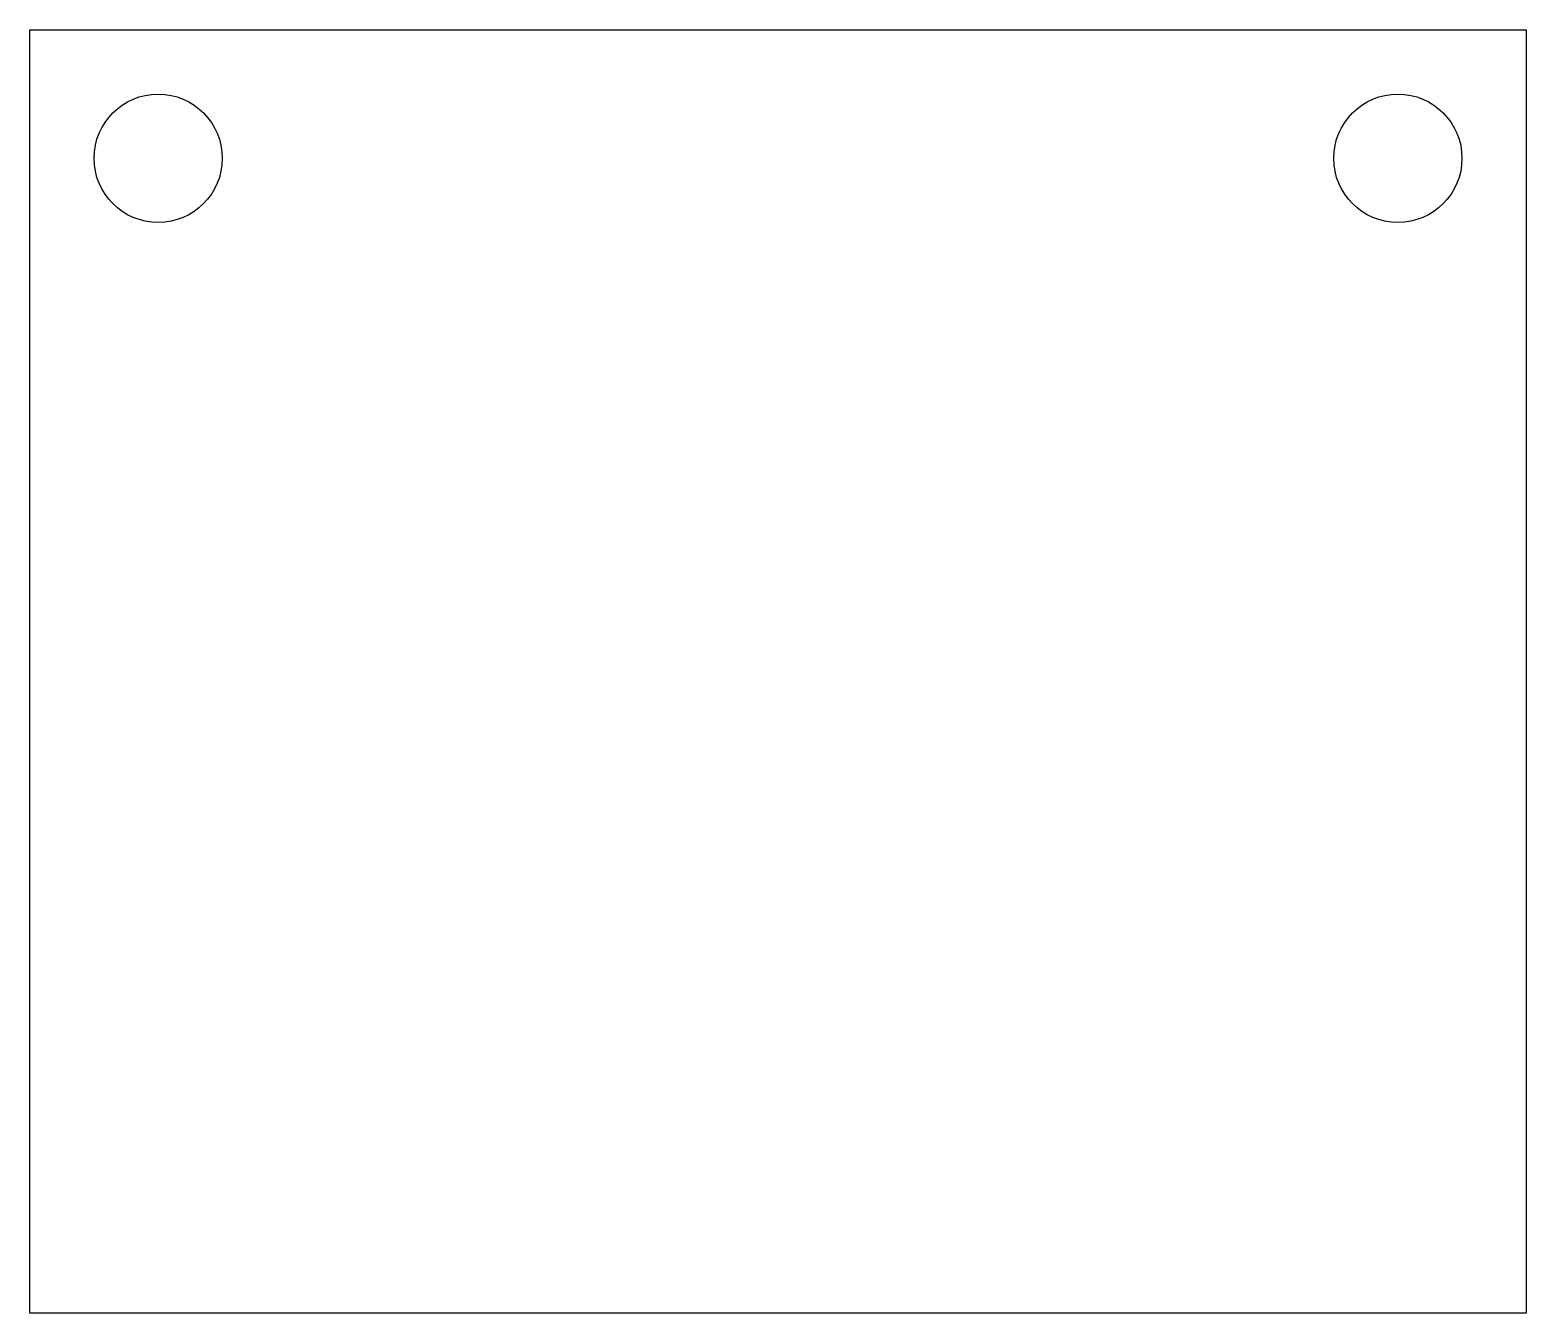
# Paper-space layout '_Back' of a CAD drawing. Header units: millimetres. Extents: x -21.8 to 13.2, y -21.9 to 8.1.
import ezdxf

# ---------------------------------------------------------------- set-up
doc = ezdxf.new("R2010")
doc.units = ezdxf.units.MM

psp = doc.layouts.new('_Back')

# ---------------------------------------------------------------- linework, layer by layer
at = {"color": 7, "linetype": 'Continuous', "lineweight": 25}
for p, q in [((-21.8, 8.063), (13.2, 8.063)), ((-21.8, -21.937), (-21.8, 8.063)), ((13.2, 8.063), (13.2, -21.937)), ((13.2, -21.937), (-21.8, -21.937))]:
    psp.add_line(p, q, dxfattribs=at)
for centre in [(-18.8, 5.063), (10.2, 5.063)]:
    psp.add_circle(centre, 1.5, dxfattribs=at)

doc.saveas('drawing.dxf')
